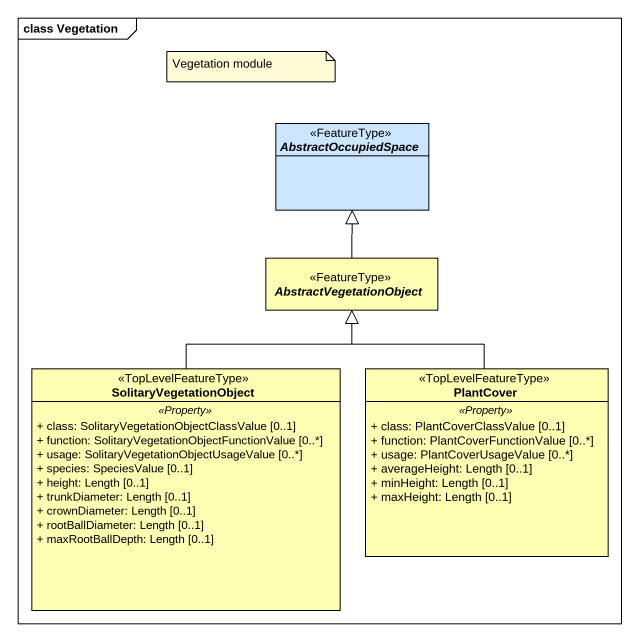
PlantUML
@startuml
mainframe class Vegetation
hide circle
hide empty members
skinparam classAttributeIconSize 0
abstract class AbstractOccupiedSpace <<FeatureType>> #CCE6FF
abstract class AbstractVegetationObject <<FeatureType>> #FFFFB3
class SolitaryVegetationObject <<TopLevelFeatureType>> #FFFFB3 {
  .. <<Property>> ..
  + class: SolitaryVegetationObjectClassValue [0..1]
  + function: SolitaryVegetationObjectFunctionValue [0..*]
  + usage: SolitaryVegetationObjectUsageValue [0..*]
  + species: SpeciesValue [0..1]
  + height: Length [0..1]
  + trunkDiameter: Length [0..1]
  + crownDiameter: Length [0..1]
  + rootBallDiameter: Length [0..1]
  + maxRootBallDepth: Length [0..1]
}
class PlantCover <<TopLevelFeatureType>> #FFFFB3 {
  .. <<Property>> ..
  + class: PlantCoverClassValue [0..1]
  + function: PlantCoverFunctionValue [0..*]
  + usage: PlantCoverUsageValue [0..*]
  + averageHeight: Length [0..1]
  + minHeight: Length [0..1]
  + maxHeight: Length [0..1]
}
AbstractVegetationObject -up-|> AbstractOccupiedSpace
SolitaryVegetationObject -up-|> AbstractVegetationObject
PlantCover -up-|> AbstractVegetationObject
note as N1
  Vegetation module
end note
@enduml
